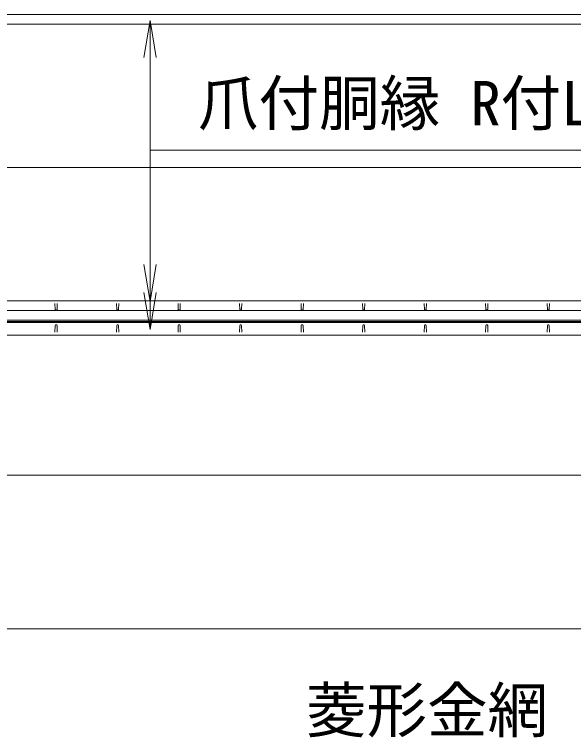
# Model space of a CAD drawing. Units: millimetres at full size; details may follow other scales. Extents: x -12600 to 12600, y -8910 to 8910.
# Drawn here: x -7278 to -5460, y 2109 to 4459 of the extents above; entities that cross this region are included whole.
import ezdxf
from ezdxf.enums import TextEntityAlignment as Align

# ---------------------------------------------------------------- set-up
doc = ezdxf.new("R2010")
doc.units = ezdxf.units.MM
doc.header["$LTSCALE"] = 30
for name, color, linetype, lineweight in [('0-0_D-STR1', 1, 'Continuous', 18), ('0-3_0', 7, 'Continuous', 18), ('0-6_D-STR3', 3, 'Continuous', 13), ('0-A_D-STR-TXT', 7, 'Continuous', 13)]:
    doc.layers.add(name, color=color, linetype=linetype, lineweight=lineweight)
doc.styles.add('ＭＳ ゴシック', font='')
doc.styles.get('ＭＳ ゴシック').set_extended_font_data('MS Gothic')

# ---------------------------------------------------------------- blocks, each defined once
blk = doc.blocks.new('_Open')
at = {"layer": '0-3_0'}
blk.add_line((-30, 5), (0, 0), dxfattribs=at)
blk.add_lwpolyline([(-30, -5), (0, 0), (-30, 0)], dxfattribs=at)

msp = doc.modelspace()

# ---------------------------------------------------------------- linework, layer by layer
at = {"layer": '0-0_D-STR1'}
for p, q in [((-10515.02, 4459.4), (-4519.47, 4459.4)), ((-10515.02, 4427.58), (-4519.47, 4427.58)), ((-10515.02, 3528.86), (-4519.47, 3528.86)), ((-7145.02, 3500.39), (-7145.77, 3519.72)), ((-7139.02, 3500.39), (-7138.27, 3519.72)), ((-6945.02, 3500.39), (-6945.77, 3519.72)), ((-6939.02, 3500.39), (-6938.27, 3519.72)), ((-6745.02, 3500.39), (-6745.77, 3519.72)), ((-6739.02, 3500.39), (-6738.27, 3519.72)), ((-6545.02, 3500.39), (-6545.77, 3519.72)), ((-6539.02, 3500.39), (-6538.27, 3519.72)), ((-6345.02, 3500.39), (-6345.77, 3519.72)), ((-6339.02, 3500.39), (-6338.27, 3519.72)), ((-6145.02, 3500.39), (-6145.77, 3519.72)), ((-6139.02, 3500.39), (-6138.27, 3519.72)), ((-5945.02, 3500.39), (-5945.77, 3519.72)), ((-5939.02, 3500.39), (-5938.27, 3519.72)), ((-5745.02, 3500.39), (-5745.77, 3519.72)), ((-5739.02, 3500.39), (-5738.27, 3519.72)), ((-5545.02, 3500.39), (-5545.77, 3519.72)), ((-5539.02, 3500.39), (-5538.27, 3519.72)), ((-10515.02, 3497.04), (-4519.47, 3497.04)), ((-10515.02, 3465.22), (-4519.47, 3465.22)), ((-10515.02, 3461.68), (-4527.76, 3461.68)), ((-10515.02, 3457.68), (-4527.76, 3457.68)), ((-7145.02, 3448.56), (-7145.77, 3427.06)), ((-7139.02, 3448.56), (-7138.27, 3427.06)), ((-6945.02, 3448.56), (-6945.77, 3427.06)), ((-6939.02, 3448.56), (-6938.27, 3427.06)), ((-6745.02, 3448.56), (-6745.77, 3427.06)), ((-6739.02, 3448.56), (-6738.27, 3427.06)), ((-6545.02, 3448.56), (-6545.77, 3427.06)), ((-6539.02, 3448.56), (-6538.27, 3427.06)), ((-6345.02, 3448.56), (-6345.77, 3427.06)), ((-6339.02, 3448.56), (-6338.27, 3427.06)), ((-6145.02, 3448.56), (-6145.77, 3427.06)), ((-6139.02, 3448.56), (-6138.27, 3427.06)), ((-5945.02, 3448.56), (-5945.77, 3427.06)), ((-5939.02, 3448.56), (-5938.27, 3427.06)), ((-5745.02, 3448.56), (-5745.77, 3427.06)), ((-5739.02, 3448.56), (-5738.27, 3427.06)), ((-5545.02, 3448.56), (-5545.77, 3427.06)), ((-5539.02, 3448.56), (-5538.27, 3427.06)), ((-10515.02, 3416.68), (-4527.76, 3416.68))]:
    msp.add_line(p, q, dxfattribs=at)
for centre, start, end in [((-7142.02, 3501.64), 202.61986, 337.38014), ((-6942.02, 3501.64), 202.61986, 337.38014), ((-6742.02, 3501.64), 202.61986, 337.38014), ((-6542.02, 3501.64), 202.61986, 337.38014), ((-6342.02, 3501.64), 202.61986, 337.38014), ((-6142.02, 3501.64), 202.61986, 337.38014), ((-5942.02, 3501.64), 202.61986, 337.38014), ((-5742.02, 3501.64), 202.61986, 337.38014), ((-5542.02, 3501.64), 202.61986, 337.38014), ((-7142.02, 3447.31), 22.61986, 157.38014), ((-6942.02, 3447.31), 22.61986, 157.38014), ((-6742.02, 3447.31), 22.61986, 157.38014), ((-6542.02, 3447.31), 22.61986, 157.38014), ((-6342.02, 3447.31), 22.61986, 157.38014), ((-6142.02, 3447.31), 22.61986, 157.38014), ((-5942.02, 3447.31), 22.61986, 157.38014), ((-5742.02, 3447.31), 22.61986, 157.38014), ((-5542.02, 3447.31), 22.61986, 157.38014)]:
    msp.add_arc(centre, 3.25, start, end, dxfattribs=at)
at = {"layer": '0-6_D-STR3'}
for p, q in [((-10422.82, 3961.61), (-3690.02, 3961.61)), ((-10422.82, 2961.68), (-3690.02, 2961.68)), ((-10422.82, 2461.68), (-3690.02, 2461.68))]:
    msp.add_line(p, q, dxfattribs=at)
at = {"layer": '0-A_D-STR-TXT'}
for q in [(-6836.58, 4437.62), (-6836.58, 3528.73)]:
    msp.add_line((-6836.58, 4017.91), q, dxfattribs=at)
msp.add_lwpolyline([(-4742.95, 4017.91), (-6836.58, 4017.91), (-6836.58, 3437.6)], dxfattribs=at)

# ---------------------------------------------------------------- block references
at = {"layer": '0-A_D-STR-TXT', "xscale": 4, "yscale": 4}
for p, rotation in [((-6836.58, 4439.62), 90), ((-6836.58, 3526.73), 270), ((-6836.58, 3435.6), 270)]:
    msp.add_blockref('_Open', p, dxfattribs=dict(at, rotation=rotation))

# ---------------------------------------------------------------- texts
at = {"layer": '0-A_D-STR-TXT', "style": 'ＭＳ ゴシック'}
for s, p in [('爪付胴縁 R付L45x45x4', (-6680.77, 4055.67)), ('菱形金網', (-6329.87, 2082.42))]:
    msp.add_text(s, height=144.3, dxfattribs=at).set_placement(p, align=Align.BOTTOM_LEFT)

doc.saveas('drawing.dxf')
